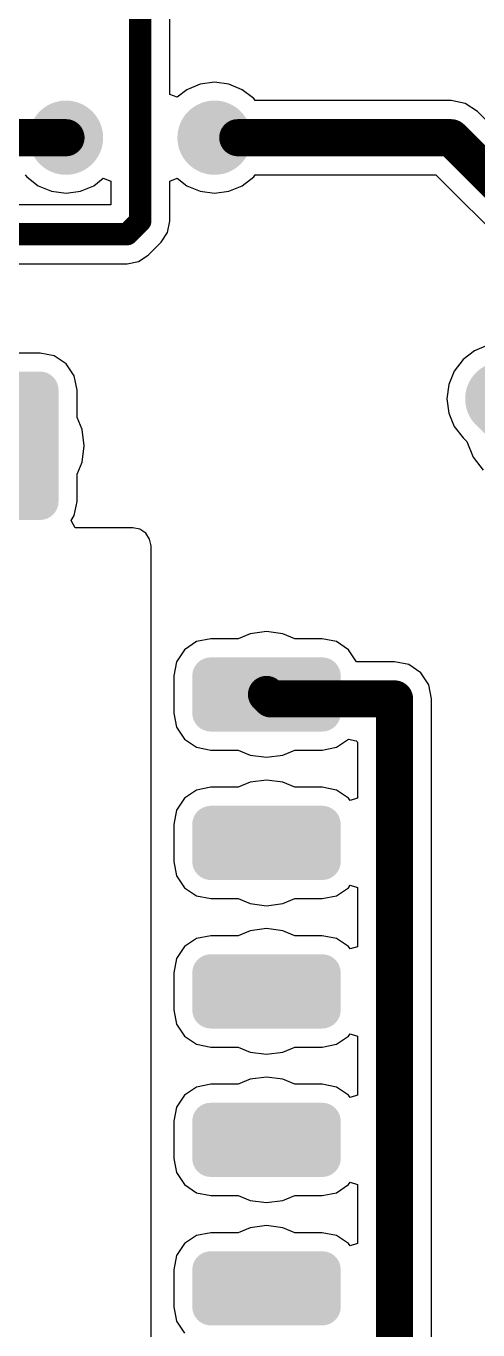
# Model space of a CAD drawing. Header units: millimetres. Extents: x 0 to 2.36, y 0 to 2.36.
# Drawn here: x 1.478 to 1.782, y 0.632 to 1.51 of the extents above; entities that cross this region are included whole.
import ezdxf

# ---------------------------------------------------------------- set-up
doc = ezdxf.new("R2010")
doc.units = ezdxf.units.MM
doc.header["$MEASUREMENT"] = 0
doc.layers.add('PadHoleLayer', color=156, linetype='Continuous')
doc.layers.add('TopLayer', color=1, linetype='Continuous')

# ---------------------------------------------------------------- blocks, each defined once
blk = doc.blocks.new('JST_B6B_10')
at = {"layer": 'PadHoleLayer'}
h = blk.add_hatch(color=156, dxfattribs=at)
edge = h.paths.add_edge_path()
edge.add_arc((0, 0.5), 0.01772, 0, 360)
h = blk.add_hatch(color=156, dxfattribs=at)
edge = h.paths.add_edge_path()
edge.add_arc((0, 0.4), 0.01772, 0, 360)
h = blk.add_hatch(color=156, dxfattribs=at)
edge = h.paths.add_edge_path()
edge.add_arc((0, 0.3), 0.01772, 0, 360)
h = blk.add_hatch(color=156, dxfattribs=at)
edge = h.paths.add_edge_path()
edge.add_arc((0, 0.2), 0.01772, 0, 360)
h = blk.add_hatch(color=156, dxfattribs=at)
edge = h.paths.add_edge_path()
edge.add_arc((0, 0.1), 0.01772, 0, 360)
h = blk.add_hatch(color=156, dxfattribs=at)
edge = h.paths.add_edge_path()
edge.add_arc((0, 0), 0.01772, 0, 360)
at = {"layer": 'TopLayer'}
blk.add_hatch(color=1, dxfattribs=at).paths.add_polyline_path([(0.05, 0.475), (-0.05, 0.475), (-0.05, 0.525), (0.05, 0.525)])
h = blk.add_hatch(color=1, dxfattribs=at)
edge = h.paths.add_edge_path()
edge.add_arc((0.025, 0.4), 0.025, 270, 450)
edge.add_line((0.025, 0.425), (-0.025, 0.425))
edge.add_arc((-0.025, 0.4), 0.025, 90, 270)
edge.add_line((-0.025, 0.375), (0.025, 0.375))
h = blk.add_hatch(color=1, dxfattribs=at)
edge = h.paths.add_edge_path()
edge.add_arc((0.025, 0.3), 0.025, 270, 450)
edge.add_line((0.025, 0.325), (-0.025, 0.325))
edge.add_arc((-0.025, 0.3), 0.025, 90, 270)
edge.add_line((-0.025, 0.275), (0.025, 0.275))
h = blk.add_hatch(color=1, dxfattribs=at)
edge = h.paths.add_edge_path()
edge.add_arc((0.025, 0.2), 0.025, 270, 450)
edge.add_line((0.025, 0.225), (-0.025, 0.225))
edge.add_arc((-0.025, 0.2), 0.025, 90, 270)
edge.add_line((-0.025, 0.175), (0.025, 0.175))
h = blk.add_hatch(color=1, dxfattribs=at)
edge = h.paths.add_edge_path()
edge.add_arc((0.025, 0.1), 0.025, 270, 450)
edge.add_line((0.025, 0.125), (-0.025, 0.125))
edge.add_arc((-0.025, 0.1), 0.025, 90, 270)
edge.add_line((-0.025, 0.075), (0.025, 0.075))
h = blk.add_hatch(color=1, dxfattribs=at)
edge = h.paths.add_edge_path()
edge.add_arc((0.025, 0), 0.025, 270, 450)
edge.add_line((0.025, 0.025), (-0.025, 0.025))
edge.add_arc((-0.025, 0), 0.025, 90, 270)
edge.add_line((-0.025, -0.025), (0.025, -0.025))
blk = doc.blocks.new('WEMOS_D1_MINI_11')
at = {"layer": 'PadHoleLayer'}
h = blk.add_hatch(color=156, dxfattribs=at)
edge = h.paths.add_edge_path()
edge.add_arc((0.9, 0.7), 0.01693, 0, 360)
h = blk.add_hatch(color=156, dxfattribs=at)
edge = h.paths.add_edge_path()
edge.add_arc((0.9, 0.6), 0.01693, 0, 360)
h = blk.add_hatch(color=156, dxfattribs=at)
edge = h.paths.add_edge_path()
edge.add_arc((0.9, 0.5), 0.01693, 0, 360)
h = blk.add_hatch(color=156, dxfattribs=at)
edge = h.paths.add_edge_path()
edge.add_arc((0.9, 0.4), 0.01693, 0, 360)
h = blk.add_hatch(color=156, dxfattribs=at)
edge = h.paths.add_edge_path()
edge.add_arc((0.9, 0.3), 0.01693, 0, 360)
at = {"layer": 'TopLayer'}
h = blk.add_hatch(color=1, dxfattribs=at)
edge = h.paths.add_edge_path()
edge.add_arc((0.8625, 0.6875), 0.0125, 180, 270)
edge.add_line((0.8625, 0.675), (0.9375, 0.675))
edge.add_arc((0.9375, 0.6875), 0.0125, 270, 360)
edge.add_line((0.95, 0.6875), (0.95, 0.7125))
edge.add_arc((0.9375, 0.7125), 0.0125, 0, 90)
edge.add_line((0.9375, 0.725), (0.8625, 0.725))
edge.add_arc((0.8625, 0.7125), 0.0125, 90, 180)
edge.add_line((0.85, 0.7125), (0.85, 0.6875))
h = blk.add_hatch(color=1, dxfattribs=at)
edge = h.paths.add_edge_path()
edge.add_arc((0.8625, 0.5875), 0.0125, 180, 270)
edge.add_line((0.8625, 0.575), (0.9375, 0.575))
edge.add_arc((0.9375, 0.5875), 0.0125, 270, 360)
edge.add_line((0.95, 0.5875), (0.95, 0.6125))
edge.add_arc((0.9375, 0.6125), 0.0125, 0, 90)
edge.add_line((0.9375, 0.625), (0.8625, 0.625))
edge.add_arc((0.8625, 0.6125), 0.0125, 90, 180)
edge.add_line((0.85, 0.6125), (0.85, 0.5875))
h = blk.add_hatch(color=1, dxfattribs=at)
edge = h.paths.add_edge_path()
edge.add_arc((0.8625, 0.4875), 0.0125, 180, 270)
edge.add_line((0.8625, 0.475), (0.9375, 0.475))
edge.add_arc((0.9375, 0.4875), 0.0125, 270, 360)
edge.add_line((0.95, 0.4875), (0.95, 0.5125))
edge.add_arc((0.9375, 0.5125), 0.0125, 0, 90)
edge.add_line((0.9375, 0.525), (0.8625, 0.525))
edge.add_arc((0.8625, 0.5125), 0.0125, 90, 180)
edge.add_line((0.85, 0.5125), (0.85, 0.4875))
h = blk.add_hatch(color=1, dxfattribs=at)
edge = h.paths.add_edge_path()
edge.add_arc((0.8625, 0.3875), 0.0125, 180, 270)
edge.add_line((0.8625, 0.375), (0.9375, 0.375))
edge.add_arc((0.9375, 0.3875), 0.0125, 270, 360)
edge.add_line((0.95, 0.3875), (0.95, 0.4125))
edge.add_arc((0.9375, 0.4125), 0.0125, 0, 90)
edge.add_line((0.9375, 0.425), (0.8625, 0.425))
edge.add_arc((0.8625, 0.4125), 0.0125, 90, 180)
edge.add_line((0.85, 0.4125), (0.85, 0.3875))
h = blk.add_hatch(color=1, dxfattribs=at)
edge = h.paths.add_edge_path()
edge.add_arc((0.8625, 0.2875), 0.0125, 180, 270)
edge.add_line((0.8625, 0.275), (0.9375, 0.275))
edge.add_arc((0.9375, 0.2875), 0.0125, 270, 360)
edge.add_line((0.95, 0.2875), (0.95, 0.3125))
edge.add_arc((0.9375, 0.3125), 0.0125, 0, 90)
edge.add_line((0.9375, 0.325), (0.8625, 0.325))
edge.add_arc((0.8625, 0.3125), 0.0125, 90, 180)
edge.add_line((0.85, 0.3125), (0.85, 0.2875))
blk = doc.blocks.new('JUMPER2_19')
at = {"layer": 'PadHoleLayer'}
h = blk.add_hatch(color=156, dxfattribs=at)
edge = h.paths.add_edge_path()
edge.add_arc((0, 0), 0.01693, 0, 360)
h = blk.add_hatch(color=156, dxfattribs=at)
edge = h.paths.add_edge_path()
edge.add_arc((0.1, 0), 0.01693, 0, 360)
at = {"layer": 'TopLayer'}
h = blk.add_hatch(color=1, dxfattribs=at)
edge = h.paths.add_edge_path()
edge.add_arc((-0.0125, 0.0375), 0.0125, 90, 180)
edge.add_line((-0.025, 0.0375), (-0.025, -0.0375))
edge.add_arc((-0.0125, -0.0375), 0.0125, 180, 270)
edge.add_line((-0.0125, -0.05), (0.0125, -0.05))
edge.add_arc((0.0125, -0.0375), 0.0125, 270, 360)
edge.add_line((0.025, -0.0375), (0.025, 0.0375))
edge.add_arc((0.0125, 0.0375), 0.0125, 0, 90)
edge.add_line((0.0125, 0.05), (-0.0125, 0.05))
h = blk.add_hatch(color=1, dxfattribs=at)
edge = h.paths.add_edge_path()
edge.add_arc((0.0875, 0.0375), 0.0125, 90, 180)
edge.add_line((0.075, 0.0375), (0.075, -0.0375))
edge.add_arc((0.0875, -0.0375), 0.0125, 180, 270)
edge.add_line((0.0875, -0.05), (0.1125, -0.05))
edge.add_arc((0.1125, -0.0375), 0.0125, 270, 360)
edge.add_line((0.125, -0.0375), (0.125, 0.0375))
edge.add_arc((0.1125, 0.0375), 0.0125, 0, 90)
edge.add_line((0.1125, 0.05), (0.0875, 0.05))
blk = doc.blocks.new('___100_23')
at = {"layer": 'PadHoleLayer'}
h = blk.add_hatch(color=156, dxfattribs=at)
edge = h.paths.add_edge_path()
edge.add_arc((0, 0), 0.011, 0, 360)
h = blk.add_hatch(color=156, dxfattribs=at)
edge = h.paths.add_edge_path()
edge.add_arc((0.1, 0), 0.011, 0, 360)
at = {"layer": 'TopLayer'}
h = blk.add_hatch(color=1, dxfattribs=at)
edge = h.paths.add_edge_path()
edge.add_arc((0, 0), 0.025, 0, 360)
h = blk.add_hatch(color=1, dxfattribs=at)
edge = h.paths.add_edge_path()
edge.add_arc((0.1, 0), 0.025, 0, 360)

msp = doc.modelspace()

# ---------------------------------------------------------------- linework, layer by layer
at = {"layer": 'TopLayer'}
for p, q in [((1.57488, 1.46417), (1.57488, 1.52)), ((1.58634, 1.46732), (1.57988, 1.46236)), ((1.59534, 1.47105), (1.58634, 1.46732)), ((1.605, 1.47232), (1.59534, 1.47105)), ((1.61466, 1.47105), (1.605, 1.47232)), ((1.62366, 1.46732), (1.61466, 1.47105)), ((1.63139, 1.46139), (1.62366, 1.46732)), ((1.57988, 1.46236), (1.57488, 1.46417)), ((1.63247, 1.45998), (1.63139, 1.46139)), ((1.76431, 1.45998), (1.63247, 1.45998)), ((1.77387, 1.45808), (1.76431, 1.45998)), ((1.78198, 1.45266), (1.77387, 1.45808)), ((1.86772, 1.36692), (1.78198, 1.45266)), ((1.47753, 1.41002), (1.47861, 1.40861)), ((1.47861, 1.40861), (1.48634, 1.40268)), ((1.52366, 1.40268), (1.53012, 1.40764)), ((1.53012, 1.40764), (1.53512, 1.40583)), ((1.53512, 1.40583), (1.53512, 1.38988)), ((1.57488, 1.40583), (1.57988, 1.40764)), ((1.57488, 1.37879), (1.57488, 1.40583)), ((1.57988, 1.40764), (1.58634, 1.40268)), ((1.62366, 1.40268), (1.63139, 1.40861)), ((1.63139, 1.40861), (1.63247, 1.41002)), ((1.63247, 1.41002), (1.75397, 1.41002)), ((1.75397, 1.41002), (1.83239, 1.3316)), ((1.48634, 1.40268), (1.49534, 1.39895)), ((1.49534, 1.39895), (1.505, 1.39768)), ((1.505, 1.39768), (1.51466, 1.39895)), ((1.51466, 1.39895), (1.52366, 1.40268)), ((1.58634, 1.40268), (1.59534, 1.39895)), ((1.59534, 1.39895), (1.605, 1.39768)), ((1.605, 1.39768), (1.61466, 1.39895)), ((1.61466, 1.39895), (1.62366, 1.40268)), ((1.53512, 1.38988), (1.38879, 1.38988)), ((1.57337, 1.37118), (1.57488, 1.37879)), ((1.56906, 1.36473), (1.57337, 1.37118)), ((1.56027, 1.35594), (1.56906, 1.36473)), ((1.55382, 1.35163), (1.56027, 1.35594)), ((1.39988, 1.35012), (1.54621, 1.35012)), ((1.54621, 1.35012), (1.55382, 1.35163)), ((1.78011, 1.29144), (1.77238, 1.28551)), ((1.78911, 1.29517), (1.78011, 1.29144)), ((1.4875, 1.28998), (1.4625, 1.28998)), ((1.49706, 1.28808), (1.4875, 1.28998)), ((1.50516, 1.28266), (1.49706, 1.28808)), ((1.51058, 1.27456), (1.50516, 1.28266)), ((1.77238, 1.28551), (1.76645, 1.27778)), ((1.51248, 1.265), (1.51058, 1.27456)), ((1.76645, 1.27778), (1.76272, 1.26878)), ((1.51248, 1.24658), (1.51248, 1.265)), ((1.76272, 1.26878), (1.76145, 1.25912)), ((1.76145, 1.25912), (1.76272, 1.24947)), ((1.76272, 1.24947), (1.76645, 1.24046)), ((1.51585, 1.23845), (1.51248, 1.24658)), ((1.51729, 1.2275), (1.51585, 1.23845)), ((1.76645, 1.24046), (1.77238, 1.23274)), ((1.77238, 1.23274), (1.77484, 1.23028)), ((1.77484, 1.23028), (1.77913, 1.2199)), ((1.51585, 1.21655), (1.51729, 1.2275)), ((1.51248, 1.20842), (1.51585, 1.21655)), ((1.77913, 1.2199), (1.78598, 1.21098)), ((1.51248, 1.19), (1.51248, 1.20842)), ((1.51058, 1.18044), (1.51248, 1.19)), ((1.50844, 1.17723), (1.51058, 1.18044)), ((1.51111, 1.17223), (1.50844, 1.17723)), ((1.55, 1.17223), (1.51111, 1.17223)), ((1.55468, 1.1713), (1.55, 1.17223)), ((1.55865, 1.16865), (1.55468, 1.1713)), ((1.5613, 1.16468), (1.55865, 1.16865)), ((1.56224, 1.16), (1.5613, 1.16468)), ((1.56224, 0.3), (1.56224, 1.16)), ((1.62905, 1.10085), (1.62092, 1.09748)), ((1.64, 1.10229), (1.62905, 1.10085)), ((1.65095, 1.10085), (1.64, 1.10229)), ((1.65908, 1.09748), (1.65095, 1.10085)), ((1.58484, 1.09016), (1.57942, 1.08206)), ((1.59294, 1.09558), (1.58484, 1.09016)), ((1.6025, 1.09748), (1.59294, 1.09558)), ((1.62092, 1.09748), (1.6025, 1.09748)), ((1.6775, 1.09748), (1.65908, 1.09748)), ((1.68706, 1.09558), (1.6775, 1.09748)), ((1.69516, 1.09016), (1.68706, 1.09558)), ((1.70058, 1.08206), (1.69516, 1.09016)), ((1.57942, 1.08206), (1.57752, 1.0725)), ((1.70059, 1.08198), (1.70058, 1.08206)), ((1.72621, 1.08198), (1.70059, 1.08198)), ((1.73577, 1.08008), (1.72621, 1.08198)), ((1.57752, 1.0725), (1.57752, 1.0475)), ((1.74388, 1.07466), (1.73577, 1.08008)), ((1.74929, 1.06656), (1.74388, 1.07466)), ((1.75119, 1.057), (1.74929, 1.06656)), ((1.75119, 0.34121), (1.75119, 1.057)), ((1.57752, 1.0475), (1.57942, 1.03794)), ((1.57942, 1.03794), (1.58484, 1.02984)), ((1.58484, 1.02984), (1.59294, 1.02442)), ((1.68706, 1.02442), (1.69516, 1.02984)), ((1.69516, 1.02984), (1.70041, 1.02876)), ((1.70041, 1.02876), (1.70123, 1.02796)), ((1.70123, 1.02796), (1.70123, 0.99008)), ((1.59294, 1.02442), (1.6025, 1.02252)), ((1.6025, 1.02252), (1.62092, 1.02252)), ((1.62092, 1.02252), (1.62905, 1.01915)), ((1.62905, 1.01915), (1.64, 1.01771)), ((1.64, 1.01771), (1.65095, 1.01915)), ((1.65095, 1.01915), (1.65908, 1.02252)), ((1.65908, 1.02252), (1.6775, 1.02252)), ((1.6775, 1.02252), (1.68706, 1.02442)), ((1.64, 1.00229), (1.62905, 1.00085)), ((1.65095, 1.00085), (1.64, 1.00229)), ((1.59294, 0.99558), (1.58484, 0.99016)), ((1.6025, 0.99748), (1.59294, 0.99558)), ((1.62092, 0.99748), (1.6025, 0.99748)), ((1.62905, 1.00085), (1.62092, 0.99748)), ((1.65908, 0.99748), (1.65095, 1.00085)), ((1.6775, 0.99748), (1.65908, 0.99748)), ((1.68706, 0.99558), (1.6775, 0.99748)), ((1.69516, 0.99016), (1.68706, 0.99558)), ((1.58484, 0.99016), (1.57942, 0.98206)), ((1.69623, 0.98856), (1.69516, 0.99016)), ((1.70123, 0.99008), (1.69623, 0.98856)), ((1.57942, 0.98206), (1.57752, 0.9725)), ((1.57752, 0.9725), (1.57752, 0.9475)), ((1.57752, 0.9475), (1.57942, 0.93794)), ((1.57942, 0.93794), (1.58484, 0.92984)), ((1.69516, 0.92984), (1.69623, 0.93144)), ((1.69623, 0.93144), (1.70123, 0.92992)), ((1.58484, 0.92984), (1.59294, 0.92442)), ((1.59294, 0.92442), (1.6025, 0.92252)), ((1.6025, 0.92252), (1.62092, 0.92252)), ((1.62092, 0.92252), (1.62905, 0.91915)), ((1.65095, 0.91915), (1.65908, 0.92252)), ((1.65908, 0.92252), (1.6775, 0.92252)), ((1.6775, 0.92252), (1.68706, 0.92442)), ((1.68706, 0.92442), (1.69516, 0.92984)), ((1.70123, 0.92992), (1.70123, 0.89008)), ((1.62905, 0.91915), (1.64, 0.91771)), ((1.64, 0.91771), (1.65095, 0.91915)), ((1.6025, 0.89748), (1.59294, 0.89558)), ((1.62092, 0.89748), (1.6025, 0.89748)), ((1.62905, 0.90085), (1.62092, 0.89748)), ((1.64, 0.90229), (1.62905, 0.90085)), ((1.65095, 0.90085), (1.64, 0.90229)), ((1.65908, 0.89748), (1.65095, 0.90085)), ((1.6775, 0.89748), (1.65908, 0.89748)), ((1.68706, 0.89558), (1.6775, 0.89748)), ((1.58484, 0.89016), (1.57942, 0.88206)), ((1.59294, 0.89558), (1.58484, 0.89016)), ((1.69516, 0.89016), (1.68706, 0.89558)), ((1.69623, 0.88856), (1.69516, 0.89016)), ((1.70123, 0.89008), (1.69623, 0.88856)), ((1.57942, 0.88206), (1.57752, 0.8725)), ((1.57752, 0.8725), (1.57752, 0.8475)), ((1.57752, 0.8475), (1.57942, 0.83794)), ((1.57942, 0.83794), (1.58484, 0.82984)), ((1.58484, 0.82984), (1.59294, 0.82442)), ((1.68706, 0.82442), (1.69516, 0.82984)), ((1.69516, 0.82984), (1.69623, 0.83144)), ((1.69623, 0.83144), (1.70123, 0.82992)), ((1.70123, 0.82992), (1.70123, 0.79008)), ((1.59294, 0.82442), (1.6025, 0.82252)), ((1.6025, 0.82252), (1.62092, 0.82252)), ((1.62092, 0.82252), (1.62905, 0.81915)), ((1.62905, 0.81915), (1.64, 0.81771)), ((1.64, 0.81771), (1.65095, 0.81915)), ((1.65095, 0.81915), (1.65908, 0.82252)), ((1.65908, 0.82252), (1.6775, 0.82252)), ((1.6775, 0.82252), (1.68706, 0.82442)), ((1.62905, 0.80085), (1.62092, 0.79748)), ((1.64, 0.80229), (1.62905, 0.80085)), ((1.65095, 0.80085), (1.64, 0.80229)), ((1.65908, 0.79748), (1.65095, 0.80085)), ((1.59294, 0.79558), (1.58484, 0.79016)), ((1.6025, 0.79748), (1.59294, 0.79558)), ((1.62092, 0.79748), (1.6025, 0.79748)), ((1.6775, 0.79748), (1.65908, 0.79748)), ((1.68706, 0.79558), (1.6775, 0.79748)), ((1.69516, 0.79016), (1.68706, 0.79558)), ((1.57942, 0.78206), (1.57752, 0.7725)), ((1.58484, 0.79016), (1.57942, 0.78206)), ((1.69623, 0.78856), (1.69516, 0.79016)), ((1.70123, 0.79008), (1.69623, 0.78856)), ((1.57752, 0.7725), (1.57752, 0.7475)), ((1.57752, 0.7475), (1.57942, 0.73794)), ((1.57942, 0.73794), (1.58484, 0.72984)), ((1.58484, 0.72984), (1.59294, 0.72442)), ((1.68706, 0.72442), (1.69516, 0.72984)), ((1.69516, 0.72984), (1.69623, 0.73144)), ((1.69623, 0.73144), (1.70123, 0.72992)), ((1.70123, 0.72992), (1.70123, 0.69008)), ((1.59294, 0.72442), (1.6025, 0.72252)), ((1.6025, 0.72252), (1.62092, 0.72252)), ((1.62092, 0.72252), (1.62905, 0.71915)), ((1.65095, 0.71915), (1.65908, 0.72252)), ((1.65908, 0.72252), (1.6775, 0.72252)), ((1.6775, 0.72252), (1.68706, 0.72442)), ((1.62905, 0.71915), (1.64, 0.71771)), ((1.64, 0.71771), (1.65095, 0.71915)), ((1.59294, 0.69558), (1.58484, 0.69016)), ((1.6025, 0.69748), (1.59294, 0.69558)), ((1.62092, 0.69748), (1.6025, 0.69748)), ((1.62905, 0.70085), (1.62092, 0.69748)), ((1.64, 0.70229), (1.62905, 0.70085)), ((1.65095, 0.70085), (1.64, 0.70229)), ((1.65908, 0.69748), (1.65095, 0.70085)), ((1.6775, 0.69748), (1.65908, 0.69748)), ((1.68706, 0.69558), (1.6775, 0.69748)), ((1.69516, 0.69016), (1.68706, 0.69558)), ((1.58484, 0.69016), (1.57942, 0.68206)), ((1.69623, 0.68856), (1.69516, 0.69016)), ((1.70123, 0.69008), (1.69623, 0.68856)), ((1.57942, 0.68206), (1.57752, 0.6725)), ((1.57752, 0.6725), (1.57752, 0.6475)), ((1.57752, 0.6475), (1.57942, 0.63794)), ((1.57942, 0.63794), (1.58484, 0.62984))]:
    msp.add_line(p, q, dxfattribs=at)
for points, const_width in [([(1.555, 1.37879), (1.555, 1.52)], 0.015), ([(1.435, 1.435), (1.505, 1.435)], 0.025), ([(1.62066, 1.435), (1.76431, 1.435)], 0.025), ([(1.76431, 1.435), (1.88716, 1.31216)], 0.025), ([(1.54621, 1.37), (1.555, 1.37879)], 0.015), ([(1.38879, 1.37), (1.54621, 1.37)], 0.015), ([(1.64, 1.06), (1.643, 1.057)], 0.025), ([(1.643, 1.057), (1.72621, 1.057)], 0.025), ([(1.72621, 0.34121), (1.72621, 1.057)], 0.025)]:
    msp.add_lwpolyline(points, dxfattribs=dict(at, const_width=const_width))
for points, const_width in [([(1.49875, 1.435, 1), (1.51125, 1.435, 1)], 0.0125), ([(1.61441, 1.435, 1), (1.62691, 1.435, 1)], 0.0125), ([(1.75806, 1.435, 1), (1.77056, 1.435, 1)], 0.0125), ([(1.75806, 1.435, 1), (1.77056, 1.435, 1)], 0.0125), ([(1.55125, 1.37879, 1), (1.55875, 1.37879, 1)], 0.0075), ([(1.55125, 1.37879, 1), (1.55875, 1.37879, 1)], 0.0075), ([(1.54246, 1.37, 1), (1.54996, 1.37, 1)], 0.0075), ([(1.54246, 1.37, 1), (1.54996, 1.37, 1)], 0.0075), ([(1.63375, 1.06, 1), (1.64625, 1.06, 1)], 0.0125), ([(1.63675, 1.057, 1), (1.64925, 1.057, 1)], 0.0125), ([(1.63675, 1.057, 1), (1.64925, 1.057, 1)], 0.0125), ([(1.71996, 1.057, 1), (1.73246, 1.057, 1)], 0.0125), ([(1.71996, 1.057, 1), (1.73246, 1.057, 1)], 0.0125)]:
    msp.add_lwpolyline(points, format="xyb", close=True, dxfattribs=dict(at, const_width=const_width))

# ---------------------------------------------------------------- block references
for name, p, rotation in [('JST_B6B_10', (1.81645, 1.24145), 315), ('___100_23', (1.605, 1.435), 180), ('JUMPER2_19', (1.475, 1.2275), 180)]:
    msp.add_blockref(name, p, dxfattribs=dict(rotation=rotation))
msp.add_blockref('WEMOS_D1_MINI_11', (0.74, 0.36))

doc.saveas('drawing.dxf')
